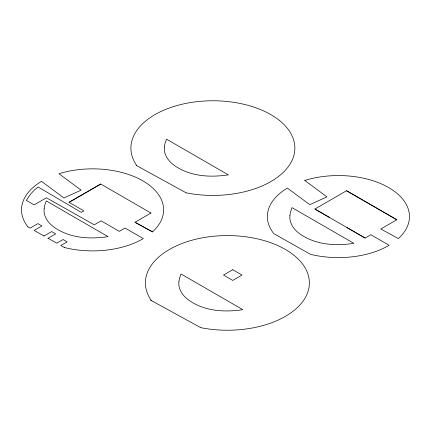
<?xml version="1.0" encoding="UTF-8"?>
<svg xmlns="http://www.w3.org/2000/svg" width="431" height="431" viewBox="0 0 431 431"><rect width="100%" height="100%" fill="white"/><g stroke="black" fill="none" stroke-linecap="round" stroke-linejoin="round"><path stroke-width="0.65" d="M150.979 213.049L100.73 184.026L69.041 202.322L83.862 210.878L81.281 212.364L38.117 187.011L34.717 189.721L31.35 193.271A96.937 55.965 0 0 0 29.098 196.116L26.366 200.42L34.097 204.887L46.446 197.807L94.217 224.815L101.113 220.839L119.29 231.345L125.006 228.021L143.318 238.602A71.05 41.02 0 0 1 64.478 247.545M69.052 202.344L100.741 184.048M43.865 236.08L51.666 231.576L55.685 233.898L47.933 238.375M152.526 231.91L135.016 222.267L150.969 213.033M304.776 180.47L326.994 196.886L309.77 204.655L287.342 188.083A71.05 41.02 0 0 0 273.771 233.607L310.374 254.285A71.05 41.02 0 0 0 389.145 245.293L370.843 234.728L365.127 238.057L314.883 209.051L346.567 190.734L396.806 219.74L380.853 228.98L398.357 238.596A71.05 41.02 0 0 0 390.464 188.654A71.05 41.02 0 0 0 304.771 180.449M136.158 165.364L186.025 192.759M135.011 222.245L152.52 231.889A71.05 41.02 0 0 0 144.627 181.947A71.05 41.02 0 0 0 58.934 173.736L81.157 190.173L63.933 197.948L41.5 181.354A71.05 41.02 0 0 0 27.934 226.895M150.661 300.165L200.523 327.56M27.945 226.916L30.1 228.128L37.901 223.624L41.92 225.946L34.162 230.423L44.021 235.989M48.083 238.284L56.768 243.186L63.115 239.523L67.134 241.845L60.83 245.481L64.537 247.577M346.572 190.755L396.816 219.762M314.878 209.03L329.699 217.585M346.95 227.546L365.116 238.036M136.799 165.714A81.982 47.329 0 0 1 201.158 101.258A81.982 47.329 0 0 1 294.508 152.547A81.982 47.329 0 0 1 186.181 192.846M151.303 300.515A81.982 47.329 0 0 1 215.662 236.059A81.982 47.329 0 0 1 309.011 287.348A81.982 47.329 0 0 1 200.684 327.652M44.129 208.733C43.245 216.367 48.277 223.22 54.306 227.336A51.354 29.647 0 0 0 62.371 231.991C76.605 238.569 92.816 238.914 108.084 236.646L46.252 200.943L44.7 205.35L44.129 208.733M164.394 146.96C163.516 154.594 168.543 161.447 174.571 165.563A51.354 29.647 0 0 0 182.642 170.223C196.87 176.802 213.086 177.146 228.349 174.873L166.517 139.175L164.965 143.582L164.394 146.96M178.897 281.761C178.019 289.395 183.046 296.248 189.074 300.364A51.354 29.647 0 0 0 197.139 305.024C211.373 311.602 227.59 311.947 242.852 309.673L181.02 273.976L179.468 278.383L178.897 281.761M289.918 215.441C289.034 223.075 294.061 229.928 300.095 234.044A51.354 29.647 0 0 0 308.16 238.699C322.388 245.277 338.604 245.622 353.873 243.353L292.035 207.65L290.483 212.057L289.918 215.441M232.756 269.714L223.484 275.07L232.756 280.425L242.033 275.07L232.756 269.714"/></g></svg>
